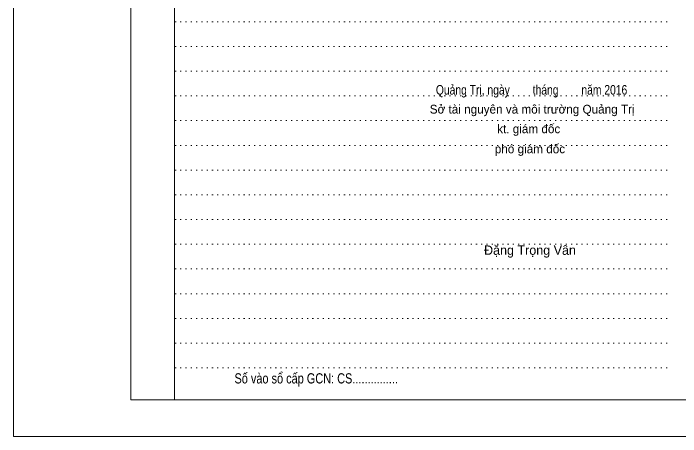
# Model space of a CAD drawing. Header units: metres. Extents: x 534876 to 536540, y 1837761 to 1838227.
# Drawn here: x 535507.6 to 535848.9, y 1837768.7 to 1837985.3 of the extents above; entities that cross this region are included whole.
import ezdxf
from ezdxf.enums import TextEntityAlignment as Align

# ---------------------------------------------------------------- set-up
doc = ezdxf.new("R2010")
doc.units = ezdxf.units.M
doc.header["$LTSCALE"] = 1.8
doc.linetypes.add('DOTTED', pattern=[1.5, 0.3, -1.2])
doc.linetypes.add('MEDIUM_DASHED', pattern=[4.5, 3, -1.5])
doc.layers.add('1', color=7, linetype='DOTTED', lineweight=13)
doc.layers.add('18', color=7, linetype='MEDIUM_DASHED', lineweight=25)

msp = doc.modelspace()

# ---------------------------------------------------------------- linework, layer by layer
at = {"layer": '1', "linetype": 'Continuous'}
for p, q in [((535567.68, 1838183.21), (535567.68, 1837787.57)), ((535567.68, 1837787.57), (536120.37, 1837787.57))]:
    msp.add_line(p, q, dxfattribs=at)
at = {"layer": '1'}
for p, q in [((535590.07, 1838183.21), (535590.07, 1837787.57)), ((535590.07, 1838183.21), (535590.07, 1837787.57)), ((535590.3, 1837981.05), (535842.74, 1837981.05)), ((535590.3, 1837968.39), (535842.74, 1837968.39)), ((535590.3, 1837955.72), (535842.74, 1837955.72)), ((535590.3, 1837943.09), (535842.74, 1837943.09)), ((535590.3, 1837930.46), (535842.74, 1837930.46)), ((535590.3, 1837917.78), (535842.74, 1837917.78)), ((535590.3, 1837905.15), (535842.74, 1837905.15)), ((535590.3, 1837892.5), (535842.74, 1837892.5)), ((535590.3, 1837879.88), (535842.74, 1837879.88)), ((535590.3, 1837867.22), (535842.74, 1837867.22)), ((535590.3, 1837854.54), (535842.74, 1837854.54)), ((535590.3, 1837841.9), (535842.74, 1837841.9)), ((535590.3, 1837829.28), (535842.74, 1837829.28)), ((535590.3, 1837816.61), (535842.74, 1837816.61)), ((535590.3, 1837803.99), (535842.74, 1837803.99))]:
    msp.add_line(p, q, dxfattribs=at)
at = {"layer": '1', "linetype": 'Continuous'}
for points in [[(535507.64, 1837768.73), (536120.37, 1837768.73), (536120.37, 1838198.7), (535507.64, 1838198.7)], [(535590.07, 1838183.21), (536120.37, 1838183.21), (536120.37, 1837787.57), (535590.07, 1837787.57)]]:
    msp.add_lwpolyline(points, close=True, dxfattribs=at)

# ---------------------------------------------------------------- texts
at = {"layer": '18', "width": 0.8}
for s, height, p in [('Quảng Trị, ngày        tháng        năm 2016', 4.927, (535772.635, 1837943.74)), ('Số vào sổ cấp GCN: CS...............', 5.225, (535662.505, 1837795.95))]:
    msp.add_text(s, height=height, dxfattribs=at).set_placement(p, align=Align.CENTER)
at = {"layer": '18'}
for s, height, p in [('Sở tài nguyên và môi trường Quảng Trị', 4.479, (535772.95, 1837934.06)), ('kt. giám đốc', 4.479, (535771.175, 1837924.01)), ('phó giám đốc', 4.479, (535771.81, 1837913.75)), ('Đặng Trọng Vân', 4.789, (535771.82, 1837861.78))]:
    msp.add_text(s, height=height, dxfattribs=at).set_placement(p, align=Align.CENTER)

doc.saveas('drawing.dxf')
